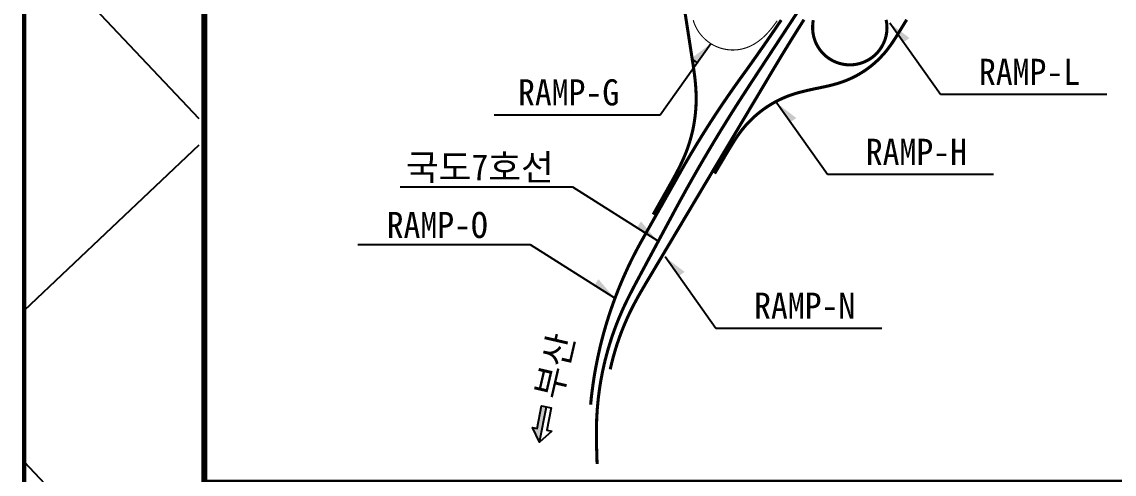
# Model space of a CAD drawing. Extents: x 222982 to 225286, y 223892 to 225222.
# Drawn here: x 222982 to 223283, y 224903.5 to 225028.2 of the extents above; entities that cross this region are included whole.
import ezdxf

# ---------------------------------------------------------------- set-up
doc = ezdxf.new("R2010")
doc.units = 0
doc.header["$MEASUREMENT"] = 0
doc.layers.get('0').update_dxf_attribs({"linetype": 'CONTINUOUS'})
for name, color, linetype in [('CA-ALGN-RampG', 2, 'CONTINUOUS'), ('CA-ALGN-RampH', 2, 'CONTINUOUS'), ('CA-ALGN-RampK', 2, 'CONTINUOUS'), ('CA-ALGN-RampL', 2, 'CONTINUOUS'), ('CA-ALGN-RampN', 2, 'CONTINUOUS'), ('CA-ALGN-RampO', 2, 'CONTINUOUS'), ('CA-ALGN-국도7호선평면선형', 2, 'CONTINUOUS'), ('CA-LEAL', 1, 'CONTINUOUS'), ('CA-TEXT', 3, 'CONTINUOUS'), ('CV-GRID-BORD', 4, 'CONTINUOUS'), ('CV-GRID-LINE', 1, 'CONTINUOUS'), ('CZ-LIN1', 7, 'CONTINUOUS'), ('CZ-SYMB', 2, 'CONTINUOUS'), ('CZ-TEXT', 3, 'CONTINUOUS')]:
    doc.layers.add(name, color=color, linetype=linetype)
doc.styles.add('돋움체', font='DotumChe.ttf')

# ---------------------------------------------------------------- blocks, each defined once
blk = doc.blocks.new('CZDIRA2')
blk.add_hatch(color=256).paths.add_polyline_path([(0, 0), (0, -2), (9.33, -2), (9.33, -4), (14.67, 0)])
blk.add_line((14.67, 0), (0, 0))
blk.add_lwpolyline([(9.33, 4), (14.67, 0), (9.33, -4), (9.33, -2), (0, -2), (0, 2), (9.33, 2)], close=True)

msp = doc.modelspace()

# ---------------------------------------------------------------- hatches: boundary and pattern name
at = {"layer": 'CA-LEAL'}
for points in [[(223226.64, 225023.71), (223224.99, 225022.54), (223221.23, 225027.83)], [(223166.46, 225018.07), (223168.11, 225016.9), (223171.86, 225022.18)], [(223195.44, 225001.67), (223193.79, 225000.51), (223190.04, 225005.79)], [(223152.6, 224973.17), (223151.52, 224971.46), (223157, 224967.99)], [(223164.66, 224959.26), (223163.01, 224958.09), (223159.26, 224963.38)], [(223140.88, 224957.27), (223139.8, 224955.56), (223145.28, 224952.09)]]:
    msp.add_hatch(color=256, dxfattribs=at).paths.add_polyline_path(points)

# ---------------------------------------------------------------- linework, layer by layer
at = {"layer": 'CA-ALGN-RampG', "const_width": 0.3}
msp.add_lwpolyline([(223190.15, 225028.46), (223189.89, 225028.09), (223189.62, 225027.72), (223189.35, 225027.36), (223189.08, 225026.99), (223188.8, 225026.63), (223188.52, 225026.28), (223188.23, 225025.93), (223187.93, 225025.58), (223187.63, 225025.24), (223187.32, 225024.91), (223187, 225024.58), (223186.68, 225024.26), (223186.35, 225023.95), (223186.01, 225023.64), (223185.66, 225023.35), (223185.3, 225023.07), (223184.94, 225022.79), (223184.57, 225022.53), (223184.19, 225022.28), (223183.8, 225022.04), (223183.4, 225021.82), (223183, 225021.61), (223182.59, 225021.41), (223182.34, 225021.31), (223181.91, 225021.14), (223181.48, 225020.99), (223181.05, 225020.86), (223180.61, 225020.74), (223180.16, 225020.64), (223179.72, 225020.56), (223179.27, 225020.5), (223178.81, 225020.46), (223178.36, 225020.43), (223177.9, 225020.42), (223177.45, 225020.43), (223176.99, 225020.46), (223176.54, 225020.51), (223176.09, 225020.58), (223175.64, 225020.66), (223175.2, 225020.76), (223174.76, 225020.88), (223174.32, 225021.01), (223173.9, 225021.17), (223173.47, 225021.34), (223173.06, 225021.53), (223172.65, 225021.73), (223172.25, 225021.95), (223171.86, 225022.18), (223171.48, 225022.44), (223171.11, 225022.7), (223170.76, 225022.98), (223170.41, 225023.28), (223170.07, 225023.58), (223169.75, 225023.91), (223169.44, 225024.24), (223169.15, 225024.59), (223168.86, 225024.94), (223168.6, 225025.31), (223168.34, 225025.69), (223168.11, 225026.08), (223167.89, 225026.48), (223167.68, 225026.88), (223167.49, 225027.3), (223167.32, 225027.72), (223167.29, 225027.79), (223167.14, 225028.22), (223167.01, 225028.66)], dxfattribs=at)
at = {"layer": 'CA-ALGN-RampH', "const_width": 0.847}
msp.add_lwpolyline([(223172.91, 224986.35), (223176.32, 224992.09), (223176.56, 224992.48), (223176.79, 224992.87), (223177.02, 224993.26), (223177.26, 224993.65), (223177.5, 224994.04), (223177.74, 224994.43), (223177.98, 224994.81), (223178.22, 224995.2), (223178.47, 224995.58), (223178.72, 224995.96), (223178.97, 224996.34), (223179.23, 224996.72), (223179.49, 224997.09), (223179.75, 224997.46), (223180.02, 224997.82), (223180.3, 224998.19), (223180.37, 224998.28), (223180.65, 224998.63), (223180.94, 224998.99), (223181.23, 224999.33), (223181.53, 224999.68), (223181.84, 225000.02), (223182.15, 225000.35), (223182.46, 225000.68), (223182.78, 225001), (223183.1, 225001.32), (223183.43, 225001.64), (223183.77, 225001.95), (223184.11, 225002.25), (223184.45, 225002.55), (223184.8, 225002.84), (223185.15, 225003.13), (223185.51, 225003.41), (223185.87, 225003.69), (223186.23, 225003.96), (223186.6, 225004.23), (223186.98, 225004.49), (223187.35, 225004.74), (223187.74, 225004.99), (223188.12, 225005.23), (223188.51, 225005.47), (223188.9, 225005.7), (223189.3, 225005.93), (223189.7, 225006.14), (223190.1, 225006.36), (223190.51, 225006.56), (223190.91, 225006.76), (223191.33, 225006.96), (223191.74, 225007.14), (223192.16, 225007.32), (223192.58, 225007.5), (223193, 225007.67), (223193.43, 225007.83), (223193.86, 225007.98), (223194.1, 225008.07), (223194.53, 225008.21), (223194.96, 225008.35), (223195.4, 225008.48), (223195.84, 225008.61), (223196.27, 225008.73), (223196.71, 225008.85), (223197.16, 225008.96), (223197.6, 225009.07), (223198.04, 225009.18), (223198.48, 225009.28), (223198.93, 225009.38), (223199.37, 225009.48), (223199.82, 225009.57), (223200.26, 225009.67), (223200.71, 225009.76), (223201.15, 225009.85), (223201.27, 225009.88), (223201.71, 225009.97), (223202.16, 225010.06), (223202.6, 225010.16), (223203.05, 225010.25), (223203.49, 225010.35), (223203.94, 225010.45), (223204.38, 225010.55), (223204.82, 225010.66), (223205.26, 225010.77), (223205.7, 225010.89), (223206.14, 225011.01), (223206.58, 225011.13), (223207.02, 225011.26), (223207.45, 225011.4), (223207.88, 225011.55), (223208.31, 225011.7), (223208.74, 225011.86), (223209.16, 225012.02), (223209.58, 225012.19), (223210, 225012.37), (223210.42, 225012.56), (223210.83, 225012.75), (223211.24, 225012.95), (223211.64, 225013.16), (223212.05, 225013.37), (223212.44, 225013.59), (223212.84, 225013.82), (223213.23, 225014.06), (223213.62, 225014.3), (223214, 225014.54), (223214.38, 225014.79), (223214.75, 225015.05), (223215.12, 225015.32), (223215.49, 225015.59), (223215.85, 225015.87), (223216.2, 225016.15), (223216.56, 225016.44), (223216.9, 225016.74), (223217.24, 225017.04), (223217.58, 225017.34), (223217.91, 225017.66), (223218.24, 225017.97), (223218.56, 225018.3), (223218.87, 225018.63), (223219.18, 225018.96), (223219.49, 225019.3), (223219.79, 225019.64), (223220.08, 225019.99), (223220.37, 225020.34), (223220.39, 225020.38), (223220.67, 225020.74), (223220.95, 225021.1), (223221.22, 225021.47), (223221.48, 225021.84), (223221.74, 225022.21), (223222, 225022.59), (223222.25, 225022.97), (223222.5, 225023.35), (223222.75, 225023.73), (223222.99, 225024.12), (223223.23, 225024.5), (223223.47, 225024.89), (223223.71, 225025.28), (223223.95, 225025.67), (223224.18, 225026.05), (223224.18, 225026.06), (223224.42, 225026.45), (223224.66, 225026.84), (223224.9, 225027.22), (223225.14, 225027.61), (223225.38, 225028), (223225.62, 225028.38), (223225.86, 225028.77)], dxfattribs=at)
at = {"layer": 'CA-ALGN-RampK', "const_width": 0.847}
msp.add_lwpolyline([(223164.47, 225032.59), (223166.66, 225018.42), (223166.73, 225017.97), (223166.8, 225017.52), (223166.87, 225017.07), (223166.94, 225016.62), (223167.01, 225016.17), (223167.07, 225015.72), (223167.14, 225015.27), (223167.2, 225014.82), (223167.26, 225014.37), (223167.32, 225013.92), (223167.38, 225013.47), (223167.44, 225013.02), (223167.49, 225012.56), (223167.54, 225012.11), (223167.58, 225011.66), (223167.63, 225011.21), (223167.67, 225010.75), (223167.7, 225010.3), (223167.73, 225009.84), (223167.76, 225009.39), (223167.78, 225008.93), (223167.8, 225008.48), (223167.81, 225008.25), (223167.82, 225007.8), (223167.83, 225007.34), (223167.83, 225006.89), (223167.82, 225006.43), (223167.81, 225005.98), (223167.8, 225005.52), (223167.78, 225005.07), (223167.75, 225004.61), (223167.72, 225004.16), (223167.69, 225003.7), (223167.65, 225003.25), (223167.6, 225002.8), (223167.55, 225002.34), (223167.5, 225001.89), (223167.44, 225001.44), (223167.37, 225000.99), (223167.3, 225000.54), (223167.23, 225000.09), (223167.15, 224999.64), (223167.06, 224999.2), (223166.97, 224998.75), (223166.88, 224998.31), (223166.78, 224997.86), (223166.67, 224997.42), (223166.56, 224996.98), (223166.45, 224996.54), (223166.33, 224996.1), (223166.2, 224995.66), (223166.08, 224995.22), (223165.94, 224994.79), (223165.8, 224994.35), (223165.66, 224993.92), (223165.51, 224993.49), (223165.36, 224993.06), (223165.2, 224992.64), (223165.04, 224992.21), (223164.87, 224991.79), (223164.77, 224991.54), (223164.59, 224991.12), (223164.42, 224990.71), (223164.23, 224990.29), (223164.04, 224989.87), (223163.85, 224989.46), (223163.66, 224989.05), (223163.46, 224988.64), (223163.26, 224988.23), (223163.05, 224987.82), (223162.85, 224987.42), (223162.64, 224987.02), (223162.43, 224986.61), (223162.21, 224986.21), (223162, 224985.81), (223161.78, 224985.41), (223161.56, 224985.01), (223161.34, 224984.61), (223161.12, 224984.21), (223160.9, 224983.82), (223160.67, 224983.42), (223160.45, 224983.02), (223160.23, 224982.63), (223160.12, 224982.43), (223155.97, 224975.08)], dxfattribs=at)
at = {"layer": 'CA-ALGN-RampL', "const_width": 0.847}
msp.add_lwpolyline([(223220.19, 225028.74), (223220.27, 225028.29), (223220.34, 225027.84), (223220.39, 225027.39), (223220.41, 225026.93), (223220.42, 225026.48), (223220.4, 225026.02), (223220.37, 225025.57), (223220.32, 225025.11), (223220.24, 225024.67), (223220.15, 225024.22), (223220.03, 225023.78), (223219.9, 225023.34), (223219.75, 225022.92), (223219.57, 225022.49), (223219.38, 225022.08), (223219.17, 225021.68), (223218.95, 225021.28), (223218.7, 225020.9), (223218.44, 225020.52), (223218.17, 225020.16), (223217.87, 225019.81), (223217.57, 225019.48), (223217.24, 225019.16), (223216.91, 225018.85), (223216.56, 225018.56), (223216.2, 225018.28), (223215.82, 225018.02), (223215.44, 225017.78), (223215.04, 225017.56), (223214.64, 225017.35), (223214.22, 225017.16), (223214.2, 225017.15), (223213.78, 225016.98), (223213.35, 225016.83), (223212.92, 225016.7), (223212.47, 225016.59), (223212.03, 225016.5), (223211.58, 225016.42), (223211.13, 225016.37), (223210.67, 225016.34), (223210.22, 225016.33), (223209.76, 225016.34), (223209.31, 225016.36), (223208.86, 225016.41), (223208.41, 225016.48), (223207.96, 225016.57), (223207.52, 225016.68), (223207.08, 225016.81), (223206.65, 225016.95), (223206.23, 225017.12), (223205.81, 225017.3), (223205.4, 225017.51), (223205, 225017.73), (223204.62, 225017.97), (223204.24, 225018.22), (223203.88, 225018.49), (223203.52, 225018.78), (223203.18, 225019.09), (223202.86, 225019.4), (223202.55, 225019.74), (223202.25, 225020.08), (223201.97, 225020.44), (223201.71, 225020.81), (223201.46, 225021.19), (223201.23, 225021.59), (223201.02, 225021.99), (223200.82, 225022.4), (223200.64, 225022.82), (223200.49, 225023.25), (223200.35, 225023.68), (223200.23, 225024.12), (223200.13, 225024.56), (223200.05, 225025.01), (223199.99, 225025.46), (223199.99, 225025.48), (223199.95, 225025.94), (223199.93, 225026.39), (223199.93, 225026.85), (223199.95, 225027.3), (223199.99, 225027.76), (223200.04, 225028.21), (223200.11, 225028.66)], dxfattribs=at)
at = {"layer": 'CA-ALGN-RampN', "const_width": 0.847}
msp.add_lwpolyline([(223144.14, 224932.41), (223144.24, 224932.85), (223144.34, 224933.3), (223144.45, 224933.74), (223144.55, 224934.18), (223144.67, 224934.62), (223144.78, 224935.06), (223144.89, 224935.5), (223145.01, 224935.94), (223145.14, 224936.38), (223145.26, 224936.82), (223145.39, 224937.26), (223145.52, 224937.69), (223145.65, 224938.13), (223145.79, 224938.56), (223145.92, 224939), (223146.06, 224939.43), (223146.21, 224939.86), (223146.36, 224940.29), (223146.5, 224940.72), (223146.66, 224941.15), (223146.81, 224941.58), (223146.97, 224942.01), (223147.13, 224942.43), (223147.29, 224942.86), (223147.46, 224943.28), (223147.63, 224943.71), (223147.8, 224944.13), (223147.97, 224944.55), (223148.15, 224944.97), (223148.33, 224945.39), (223148.51, 224945.8), (223148.69, 224946.22), (223148.88, 224946.64), (223149.07, 224947.05), (223149.26, 224947.46), (223149.45, 224947.87), (223149.65, 224948.28), (223149.85, 224948.69), (223150.05, 224949.1), (223150.26, 224949.51), (223150.45, 224949.87), (223150.66, 224950.28), (223150.87, 224950.68), (223151.09, 224951.08), (223151.3, 224951.48), (223151.52, 224951.88), (223151.74, 224952.28), (223151.96, 224952.68), (223152.19, 224953.07), (223152.41, 224953.47), (223152.64, 224953.86), (223152.87, 224954.26), (223153.1, 224954.65), (223153.33, 224955.04), (223153.56, 224955.44), (223153.79, 224955.83), (223154.02, 224956.22), (223154.26, 224956.61), (223154.49, 224957), (223154.72, 224957.39), (223154.77, 224957.47), (223188.95, 225014.83), (223189.18, 225015.22), (223189.41, 225015.61), (223189.65, 225016), (223189.88, 225016.39), (223190.12, 225016.78), (223190.35, 225017.17), (223190.59, 225017.56), (223190.82, 225017.95), (223191.06, 225018.34), (223191.29, 225018.73), (223191.53, 225019.12), (223191.77, 225019.51), (223192, 225019.9), (223192.24, 225020.28), (223192.48, 225020.67), (223192.72, 225021.06), (223192.96, 225021.45), (223193.19, 225021.84), (223193.43, 225022.22), (223193.67, 225022.61), (223193.91, 225023), (223194.15, 225023.38), (223194.39, 225023.77), (223194.63, 225024.16), (223194.87, 225024.54), (223195.12, 225024.93), (223195.36, 225025.32), (223195.6, 225025.7), (223195.84, 225026.09), (223196.08, 225026.47), (223196.33, 225026.86), (223196.57, 225027.24), (223196.81, 225027.63), (223197.06, 225028.01), (223197.3, 225028.4), (223197.55, 225028.78)], dxfattribs=at)
at = {"layer": 'CA-ALGN-RampO', "const_width": 0.847}
msp.add_lwpolyline([(223191.27, 225028.67), (223191.01, 225028.29), (223190.76, 225027.91), (223190.5, 225027.54), (223190.25, 225027.16), (223189.99, 225026.78), (223189.74, 225026.41), (223189.48, 225026.03), (223189.22, 225025.65), (223188.96, 225025.28), (223188.71, 225024.9), (223188.45, 225024.53), (223188.19, 225024.15), (223187.93, 225023.78), (223187.67, 225023.4), (223187.42, 225023.03), (223187.16, 225022.65), (223186.9, 225022.28), (223186.64, 225021.91), (223186.38, 225021.53), (223186.12, 225021.16), (223185.86, 225020.79), (223185.59, 225020.41), (223185.33, 225020.04), (223185.07, 225019.67), (223184.81, 225019.3), (223184.55, 225018.92), (223184.29, 225018.55), (223184.02, 225018.18), (223183.76, 225017.81), (223183.5, 225017.44), (223183.23, 225017.07), (223182.97, 225016.69), (223182.7, 225016.32), (223182.44, 225015.95), (223182.18, 225015.58), (223181.91, 225015.21), (223181.65, 225014.84), (223181.38, 225014.47), (223181.11, 225014.1), (223180.85, 225013.73), (223180.58, 225013.37), (223180.31, 225013), (223180.15, 225012.77), (223180.15, 225012.77), (223179.88, 225012.4), (223179.62, 225012.03), (223179.35, 225011.66), (223179.09, 225011.29), (223178.82, 225010.92), (223178.56, 225010.55), (223178.3, 225010.18), (223178.03, 225009.81), (223177.77, 225009.43), (223177.51, 225009.06), (223177.25, 225008.69), (223176.99, 225008.31), (223176.73, 225007.94), (223176.47, 225007.56), (223176.22, 225007.19), (223175.96, 225006.81), (223175.7, 225006.44), (223175.45, 225006.06), (223175.19, 225005.69), (223174.94, 225005.31), (223174.68, 225004.93), (223174.43, 225004.55), (223174.17, 225004.17), (223173.92, 225003.79), (223173.67, 225003.42), (223173.42, 225003.04), (223173.17, 225002.66), (223172.92, 225002.28), (223172.67, 225001.89), (223172.42, 225001.51), (223172.17, 225001.13), (223171.93, 225000.75), (223171.68, 225000.37), (223171.43, 224999.98), (223171.19, 224999.6), (223170.94, 224999.22), (223170.7, 224998.83), (223170.46, 224998.45), (223170.21, 224998.06), (223169.97, 224997.68), (223169.73, 224997.29), (223169.49, 224996.9), (223169.25, 224996.52), (223169.01, 224996.13), (223168.77, 224995.74), (223168.53, 224995.35), (223168.29, 224994.97), (223168.06, 224994.58), (223167.82, 224994.19), (223167.58, 224993.8), (223167.35, 224993.41), (223167.11, 224993.02), (223166.88, 224992.63), (223166.65, 224992.24), (223166.42, 224991.85), (223166.18, 224991.45), (223165.95, 224991.06), (223165.72, 224990.67), (223165.49, 224990.28), (223165.26, 224989.88), (223165.03, 224989.49), (223164.81, 224989.1), (223164.58, 224988.7), (223164.35, 224988.31), (223164.13, 224987.91), (223163.9, 224987.52), (223163.68, 224987.12), (223163.5, 224986.8), (223152.94, 224968.09), (223152.72, 224967.69), (223152.5, 224967.3), (223152.28, 224966.9), (223152.06, 224966.5), (223151.84, 224966.1), (223151.63, 224965.7), (223151.41, 224965.29), (223151.2, 224964.89), (223150.99, 224964.49), (223150.78, 224964.08), (223150.58, 224963.68), (223150.37, 224963.27), (223150.17, 224962.86), (223149.96, 224962.46), (223149.76, 224962.05), (223149.57, 224961.64), (223149.37, 224961.23), (223149.17, 224960.82), (223148.98, 224960.4), (223148.79, 224959.99), (223148.6, 224959.58), (223148.41, 224959.16), (223148.22, 224958.75), (223148.04, 224958.33), (223147.85, 224957.92), (223147.67, 224957.5), (223147.49, 224957.08), (223147.31, 224956.66), (223147.13, 224956.24), (223146.96, 224955.82), (223146.78, 224955.4), (223146.61, 224954.98), (223146.44, 224954.56), (223146.27, 224954.14), (223146.11, 224953.71), (223145.94, 224953.29), (223145.78, 224952.86), (223145.61, 224952.44), (223145.45, 224952.01), (223145.3, 224951.58), (223145.14, 224951.16), (223144.98, 224950.73), (223144.83, 224950.3), (223144.68, 224949.87), (223144.53, 224949.44), (223144.38, 224949.01), (223144.23, 224948.58), (223144.09, 224948.15), (223143.95, 224947.72), (223143.8, 224947.28), (223143.66, 224946.85), (223143.53, 224946.42), (223143.39, 224945.98), (223143.26, 224945.55), (223143.12, 224945.11), (223142.99, 224944.68), (223142.86, 224944.24), (223142.74, 224943.8), (223142.61, 224943.36), (223142.49, 224942.93), (223142.36, 224942.49), (223142.24, 224942.05), (223142.12, 224941.61), (223142.01, 224941.17), (223141.89, 224940.73), (223141.78, 224940.29), (223141.67, 224939.85), (223141.56, 224939.4), (223141.45, 224938.96), (223141.34, 224938.52), (223141.24, 224938.08), (223141.14, 224937.63), (223141.04, 224937.19), (223140.94, 224936.75), (223140.84, 224936.3), (223140.74, 224935.86), (223140.65, 224935.41), (223140.56, 224934.96), (223140.47, 224934.52), (223140.38, 224934.07), (223140.29, 224933.62), (223140.21, 224933.18), (223140.12, 224932.73), (223140.04, 224932.28), (223139.96, 224931.83), (223139.88, 224931.39), (223139.81, 224930.94), (223139.73, 224930.49), (223139.66, 224930.04), (223139.59, 224929.59), (223139.52, 224929.14), (223139.46, 224928.69), (223139.39, 224928.24), (223139.33, 224927.79), (223139.27, 224927.34), (223139.21, 224926.88), (223139.15, 224926.43), (223139.09, 224925.98), (223139.04, 224925.53), (223138.98, 224925.08), (223138.93, 224924.62), (223138.88, 224924.17), (223138.84, 224923.72), (223138.79, 224923.27), (223138.75, 224922.81), (223138.74, 224922.69)], dxfattribs=at)
at = {"layer": 'CA-ALGN-국도7호선평면선형', "const_width": 0.847}
msp.add_lwpolyline([(223140.52, 224906.29), (223140.49, 224907.35), (223140.47, 224907.81), (223140.46, 224908.26), (223140.44, 224908.72), (223140.43, 224909.17), (223140.42, 224909.63), (223140.41, 224910.08), (223140.39, 224910.54), (223140.38, 224910.99), (223140.37, 224911.45), (223140.36, 224911.9), (223140.36, 224912.36), (223140.35, 224912.81), (223140.34, 224913.27), (223140.34, 224913.72), (223140.34, 224914.18), (223140.33, 224914.63), (223140.33, 224915.09), (223140.34, 224915.54), (223140.34, 224916), (223140.35, 224916.45), (223140.36, 224916.91), (223140.37, 224917.36), (223140.38, 224917.82), (223140.39, 224918.03), (223140.4, 224918.49), (223140.42, 224918.94), (223140.45, 224919.4), (223140.47, 224919.85), (223140.5, 224920.31), (223140.53, 224920.76), (223140.56, 224921.22), (223140.59, 224921.67), (223140.63, 224922.12), (223140.67, 224922.58), (223140.71, 224923.03), (223140.76, 224923.48), (223140.8, 224923.94), (223140.85, 224924.39), (223140.91, 224924.84), (223140.96, 224925.29), (223141.02, 224925.75), (223141.08, 224926.2), (223141.14, 224926.65), (223141.2, 224927.1), (223141.27, 224927.55), (223141.34, 224928), (223141.41, 224928.45), (223141.49, 224928.9), (223141.56, 224929.35), (223141.64, 224929.79), (223141.73, 224930.24), (223141.81, 224930.69), (223141.9, 224931.14), (223141.99, 224931.58), (223142.08, 224932.03), (223142.17, 224932.47), (223142.27, 224932.92), (223142.37, 224933.36), (223142.47, 224933.81), (223142.58, 224934.25), (223142.68, 224934.69), (223142.79, 224935.13), (223142.91, 224935.57), (223143.02, 224936.02), (223143.14, 224936.46), (223143.26, 224936.89), (223143.38, 224937.33), (223143.5, 224937.77), (223143.63, 224938.21), (223143.76, 224938.65), (223143.89, 224939.08), (223144.02, 224939.52), (223144.16, 224939.95), (223144.3, 224940.38), (223144.44, 224940.82), (223144.58, 224941.25), (223144.73, 224941.68), (223144.87, 224942.11), (223145.03, 224942.54), (223145.18, 224942.97), (223145.33, 224943.4), (223145.49, 224943.82), (223145.65, 224944.25), (223145.81, 224944.68), (223145.98, 224945.1), (223146.15, 224945.52), (223146.31, 224945.95), (223146.49, 224946.37), (223146.66, 224946.79), (223146.84, 224947.21), (223147.02, 224947.63), (223147.2, 224948.04), (223147.38, 224948.46), (223147.57, 224948.88), (223147.71, 224949.2), (223147.9, 224949.62), (223148.1, 224950.03), (223148.29, 224950.44), (223148.49, 224950.85), (223148.68, 224951.26), (223148.88, 224951.67), (223149.09, 224952.08), (223149.29, 224952.49), (223149.49, 224952.89), (223149.7, 224953.3), (223149.91, 224953.7), (223150.12, 224954.11), (223150.33, 224954.51), (223150.54, 224954.92), (223150.75, 224955.32), (223150.96, 224955.72), (223151.17, 224956.13), (223151.39, 224956.53), (223151.6, 224956.93), (223151.82, 224957.33), (223152.03, 224957.73), (223152.25, 224958.13), (223152.46, 224958.53), (223152.56, 224958.72), (223161.7, 224975.74), (223161.91, 224976.14), (223162.13, 224976.54), (223162.34, 224976.94), (223162.56, 224977.34), (223162.78, 224977.74), (223163, 224978.14), (223163.21, 224978.54), (223163.43, 224978.94), (223163.65, 224979.34), (223163.87, 224979.74), (223164.09, 224980.14), (223164.31, 224980.53), (223164.53, 224980.93), (223164.75, 224981.33), (223164.97, 224981.73), (223165.19, 224982.13), (223165.41, 224982.52), (223165.64, 224982.92), (223165.86, 224983.32), (223166.08, 224983.71), (223166.31, 224984.11), (223166.53, 224984.51), (223166.75, 224984.9), (223166.98, 224985.3), (223167.2, 224985.7), (223167.43, 224986.09), (223167.66, 224986.49), (223167.88, 224986.88), (223168.11, 224987.28), (223168.34, 224987.67), (223168.56, 224988.06), (223168.79, 224988.46), (223169.02, 224988.85), (223169.25, 224989.25), (223169.48, 224989.64), (223169.71, 224990.03), (223169.94, 224990.43), (223170.17, 224990.82), (223170.4, 224991.21), (223170.63, 224991.6), (223170.86, 224992), (223171.09, 224992.39), (223171.32, 224992.78), (223171.56, 224993.17), (223171.79, 224993.56), (223172.02, 224993.95), (223172.26, 224994.34), (223172.49, 224994.73), (223172.72, 224995.12), (223172.96, 224995.51), (223173.19, 224995.9), (223173.43, 224996.29), (223173.67, 224996.68), (223173.9, 224997.07), (223174.14, 224997.46), (223174.38, 224997.85), (223174.61, 224998.24), (223174.85, 224998.62), (223175.09, 224999.01), (223175.33, 224999.4), (223175.57, 224999.79), (223175.81, 225000.17), (223176.05, 225000.56), (223176.29, 225000.95), (223176.53, 225001.33), (223176.77, 225001.72), (223177.01, 225002.11), (223177.25, 225002.49), (223177.5, 225002.88), (223177.74, 225003.26), (223177.98, 225003.65), (223178.23, 225004.03), (223178.47, 225004.42), (223178.71, 225004.8), (223178.96, 225005.18), (223179.2, 225005.57), (223179.45, 225005.95), (223179.69, 225006.34), (223179.94, 225006.72), (223180.19, 225007.1), (223180.43, 225007.48), (223180.68, 225007.87), (223180.93, 225008.25), (223181.18, 225008.63), (223181.43, 225009.01), (223181.67, 225009.39), (223181.92, 225009.77), (223182.17, 225010.15), (223182.21, 225010.22), (223230.69, 225084.06)], dxfattribs=at)
at = {"layer": 'CA-LEAL'}
for p, q in [((223235.21, 225008.16), (223221.23, 225027.83)), ((223157.89, 225002.51), (223171.86, 225022.18)), ((223166.46, 225018.07), (223168.11, 225016.9)), ((223280.98, 225008.16), (223235.21, 225008.16)), ((223204.01, 224986.12), (223190.04, 225005.79)), ((223112.12, 225002.51), (223157.89, 225002.51)), ((223249.78, 224986.12), (223204.01, 224986.12)), ((223086.27, 224982.72), (223133.77, 224982.72)), ((223133.77, 224982.72), (223157, 224967.99)), ((223074.55, 224966.82), (223122.05, 224966.82)), ((223122.05, 224966.82), (223145.28, 224952.09)), ((223173.23, 224943.7), (223159.26, 224963.38)), ((223219, 224943.7), (223173.23, 224943.7))]:
    msp.add_line(p, q, dxfattribs=at)
at = {"layer": 'CV-GRID-BORD', "const_width": 1.2}
msp.add_lwpolyline([(222982.56, 224270.32), (224562.7, 224270.32), (224562.7, 225221.17), (222982.56, 225221.17)], close=True, dxfattribs=at)
at = {"layer": 'CV-GRID-LINE', "linetype": 'Continuous'}
for p, q in [((222982.56, 225052.57), (223030.75, 225001.56)), ((223030.75, 224994.16), (222982.56, 224948.64)), ((222982.56, 224906.94), (223583.92, 224270.32))]:
    msp.add_line(p, q, dxfattribs=at)
at = {"layer": 'CZ-LIN1', "const_width": 1.61}
msp.add_lwpolyline([(223032.26, 224901.18), (223490.58, 224901.18), (223490.58, 225153.39), (223032.26, 225153.39)], close=True, dxfattribs=at)

# ---------------------------------------------------------------- block references
at = {"layer": 'CZ-SYMB', "xscale": 0.6774441716337506, "yscale": 0.6774441715679131, "zscale": 0.6774441715786903, "rotation": 259.2929219156956}
msp.add_blockref('CZDIRA2', (223126.53, 224922.09), dxfattribs=at)

# ---------------------------------------------------------------- texts
at = {"layer": 'CA-TEXT', "style": '돋움체'}
for s, p in [('RAMP-L', (223245.77, 225010.8, -264.87)), ('RAMP-G', (223118.72, 225005.15, -264.87)), ('RAMP-H', (223214.57, 224988.76, -264.87)), ('국도7호선', (223087.82, 224984.5, -397.31)), ('RAMP-O', (223082.52, 224968.6, -397.31)), ('RAMP-N', (223183.79, 224946.35, -264.87))]:
    msp.add_text(s, height=7.193, dxfattribs=at).set_placement(p)
at = {"layer": 'CZ-TEXT', "style": '돋움체'}
msp.add_text('부산', height=7.193, rotation=76.9933, dxfattribs=at).set_placement((223130.36, 224923.72, -18.92))

doc.saveas('drawing.dxf')
